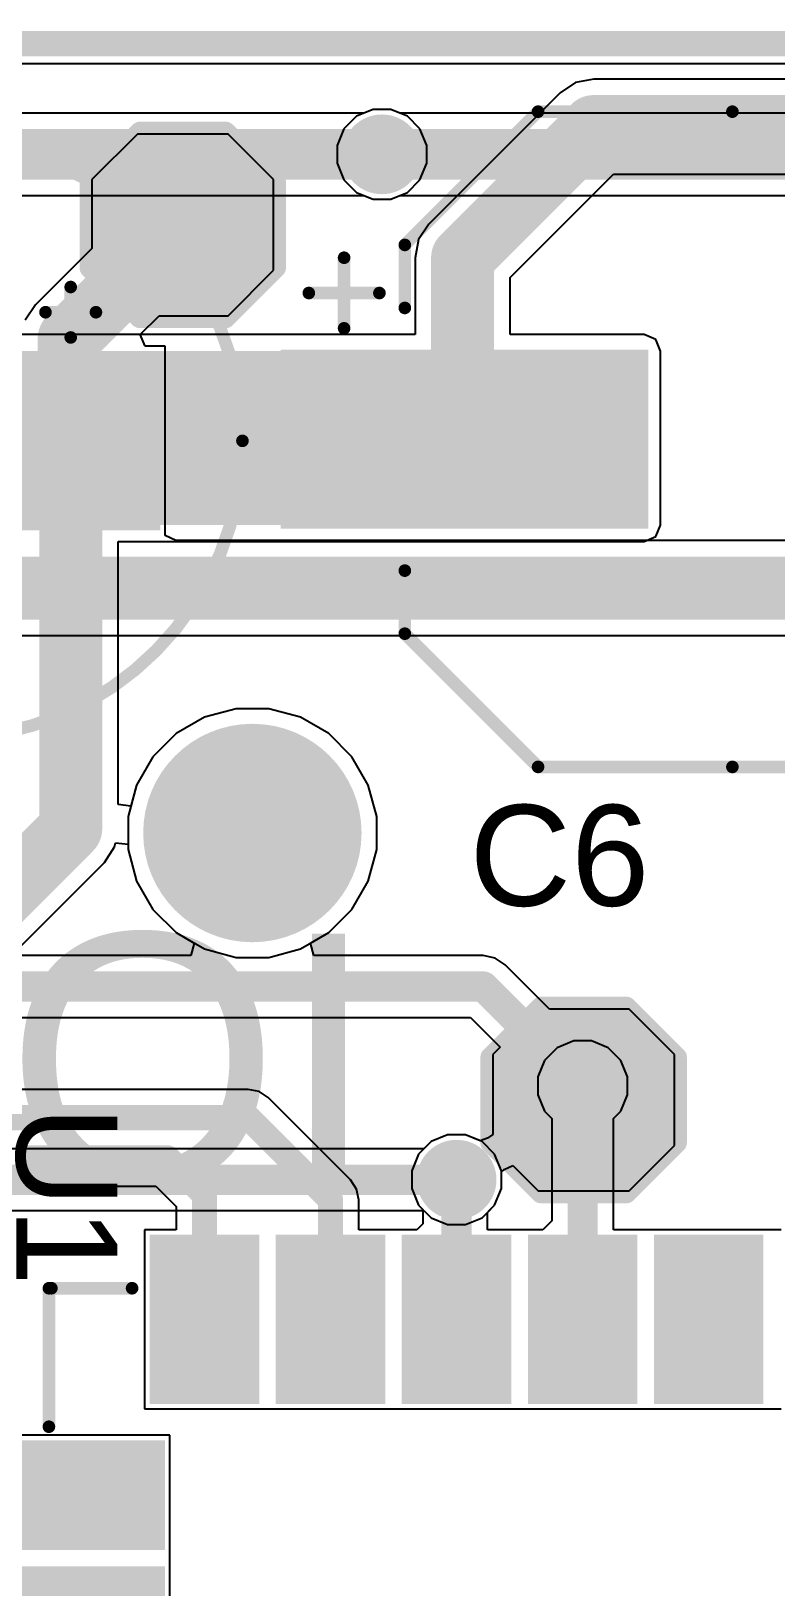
# Model space of a CAD drawing. Header units: millimetres. Extents: x -0.42 to 2.4, y -0.33 to 1.81.
# Drawn here: x 1.186 to 1.481, y 0.844 to 1.461 of the extents above; entities that cross this region are included whole.
import ezdxf

# ---------------------------------------------------------------- set-up
doc = ezdxf.new("R2010")
doc.units = ezdxf.units.MM
doc.header["$MEASUREMENT"] = 0
for name, color, linetype in [('BottomLayer', 5, 'Continuous'), ('BottomOverlay', 54, 'Continuous'), ('BottomPaste', 16, 'Continuous'), ('BottomSolder', 6, 'Continuous'), ('Mechanical2', 216, 'Continuous'), ('MultiLayer', 9, 'Continuous'), ('PadHoleLayer', 156, 'Continuous'), ('TopLayer', 1, 'Continuous'), ('TopOverlay', 2, 'Continuous'), ('TopPaste', 8, 'Continuous'), ('TopSolder', 216, 'Continuous'), ('ViaHoleLayer', 16, 'Continuous')]:
    doc.layers.add(name, color=color, linetype=linetype)
doc.styles.add('Arial', font='arial.ttf', dxfattribs={"height": 0.2})

# ---------------------------------------------------------------- blocks, each defined once
blk = doc.blocks.new('IR333_A_6')
at = {"layer": 'BottomLayer'}
blk.add_hatch(color=5, dxfattribs=at).paths.add_polyline_path([(-0.0815, 0.0315), (-0.0185, 0.0315), (-0.0185, -0.0315), (-0.0815, -0.0315)])
h = blk.add_hatch(color=5, dxfattribs=at)
edge = h.paths.add_edge_path()
edge.add_arc((0.05, 0), 0.0315, 0, 360)
at = {"layer": 'BottomSolder'}
blk.add_hatch(color=6, dxfattribs=at).paths.add_polyline_path([(-0.0855, 0.0355), (-0.0145, 0.0355), (-0.0145, -0.0355), (-0.0855, -0.0355)])
h = blk.add_hatch(color=6, dxfattribs=at)
edge = h.paths.add_edge_path()
edge.add_arc((0.05, 0), 0.0355, 0, 360)
at = {"layer": 'MultiLayer'}
blk.add_hatch(color=9, dxfattribs=at).paths.add_polyline_path([(-0.0815, 0.0315), (-0.0185, 0.0315), (-0.0185, -0.0315), (-0.0815, -0.0315)])
h = blk.add_hatch(color=9, dxfattribs=at)
edge = h.paths.add_edge_path()
edge.add_arc((0.05, 0), 0.0315, 0, 360)
at = {"layer": 'PadHoleLayer'}
h = blk.add_hatch(color=156, dxfattribs=at)
edge = h.paths.add_edge_path()
edge.add_arc((-0.05, 0), 0.01772, 0, 360)
h = blk.add_hatch(color=156, dxfattribs=at)
edge = h.paths.add_edge_path()
edge.add_arc((0.05, 0), 0.01772, 0, 360)
at = {"layer": 'TopLayer'}
blk.add_hatch(color=1, dxfattribs=at).paths.add_polyline_path([(-0.0815, 0.0315), (-0.0185, 0.0315), (-0.0185, -0.0315), (-0.0815, -0.0315)])
h = blk.add_hatch(color=1, dxfattribs=at)
edge = h.paths.add_edge_path()
edge.add_arc((0.05, 0), 0.0315, 0, 360)
at = {"layer": 'TopSolder'}
blk.add_hatch(color=216, dxfattribs=at).paths.add_polyline_path([(-0.0855, 0.0355), (-0.0145, 0.0355), (-0.0145, -0.0355), (-0.0855, -0.0355)])
h = blk.add_hatch(color=216, dxfattribs=at)
edge = h.paths.add_edge_path()
edge.add_arc((0.05, 0), 0.0355, 0, 360)
at = {"layer": 'TopOverlay', "const_width": 0.005}
for points in [[(-0.11811, 0, -0.73505), (0.09707, 0.06729)], [(0.09707, -0.06729, -0.73505), (-0.11811, 0)]]:
    blk.add_lwpolyline(points, format="xyb", dxfattribs=at)
for points in [[(0.09707, 0.06729), (0.09707, -0.06729)], [(-0.05, -0.041), (-0.05, -0.061)], [(0.06, -0.044), (0.04, -0.044)], [(-0.04, -0.051), (-0.06, -0.051)]]:
    blk.add_lwpolyline(points, dxfattribs=at)
at = {"layer": 'TopOverlay', "const_width": 0.0025}
for points in [[(0.09582, 0.06729, 1), (0.09832, 0.06729, 1)], [(0.09582, 0.06729, 1), (0.09832, 0.06729, 1)], [(-0.11936, 0, 1), (-0.11686, 0, 1)], [(-0.11936, 0, 1), (-0.11686, 0, 1)], [(-0.05125, -0.041, 1), (-0.04875, -0.041, 1)], [(0.03875, -0.044, 1), (0.04125, -0.044, 1)], [(0.05875, -0.044, 1), (0.06125, -0.044, 1)], [(-0.06125, -0.051, 1), (-0.05875, -0.051, 1)], [(-0.04125, -0.051, 1), (-0.03875, -0.051, 1)], [(-0.05125, -0.061, 1), (-0.04875, -0.061, 1)], [(0.09582, -0.06729, 1), (0.09832, -0.06729, 1)], [(0.09582, -0.06729, 1), (0.09832, -0.06729, 1)]]:
    blk.add_lwpolyline(points, format="xyb", close=True, dxfattribs=at)
blk = doc.blocks.new('41_SMD_M______19')
at = {"layer": 'TopLayer'}
for points in [[(-0.37402, -0.08268), (-0.31496, -0.08268), (-0.31496, -0.11811), (-0.37402, -0.11811)], [(-0.37402, -0.13268), (-0.31496, -0.13268), (-0.31496, -0.16811), (-0.37402, -0.16811)], [(-0.37402, -0.18268), (-0.31496, -0.18268), (-0.31496, -0.21811), (-0.37402, -0.21811)], [(-0.37402, -0.23268), (-0.31496, -0.23268), (-0.31496, -0.26811), (-0.37402, -0.26811)], [(-0.37402, -0.28268), (-0.31496, -0.28268), (-0.31496, -0.31811), (-0.37402, -0.31811)], [(-0.29252, -0.37913), (-0.29252, -0.32008), (-0.25709, -0.32008), (-0.25709, -0.37913)], [(-0.24252, -0.37913), (-0.24252, -0.32008), (-0.20709, -0.32008), (-0.20709, -0.37913)]]:
    blk.add_hatch(color=1, dxfattribs=at).paths.add_polyline_path(points)
at = {"layer": 'TopPaste'}
for points in [[(-0.37402, -0.08268), (-0.31496, -0.08268), (-0.31496, -0.11811), (-0.37402, -0.11811)], [(-0.37402, -0.13268), (-0.31496, -0.13268), (-0.31496, -0.16811), (-0.37402, -0.16811)], [(-0.37402, -0.18268), (-0.31496, -0.18268), (-0.31496, -0.21811), (-0.37402, -0.21811)], [(-0.37402, -0.23268), (-0.31496, -0.23268), (-0.31496, -0.26811), (-0.37402, -0.26811)], [(-0.37402, -0.28268), (-0.31496, -0.28268), (-0.31496, -0.31811), (-0.37402, -0.31811)], [(-0.29252, -0.37913), (-0.29252, -0.32008), (-0.25709, -0.32008), (-0.25709, -0.37913)], [(-0.24252, -0.37913), (-0.24252, -0.32008), (-0.20709, -0.32008), (-0.20709, -0.37913)]]:
    blk.add_hatch(color=8, dxfattribs=at).paths.add_polyline_path(points)
at = {"layer": 'TopSolder'}
for points in [[(-0.37802, -0.07868), (-0.31096, -0.07868), (-0.31096, -0.12211), (-0.37802, -0.12211)], [(-0.37802, -0.12868), (-0.31096, -0.12868), (-0.31096, -0.17211), (-0.37802, -0.17211)], [(-0.37802, -0.17868), (-0.31096, -0.17868), (-0.31096, -0.22211), (-0.37802, -0.22211)], [(-0.37802, -0.22868), (-0.31096, -0.22868), (-0.31096, -0.27211), (-0.37802, -0.27211)], [(-0.37802, -0.27868), (-0.31096, -0.27868), (-0.31096, -0.32211), (-0.37802, -0.32211)], [(-0.29652, -0.38313), (-0.29652, -0.31608), (-0.25309, -0.31608), (-0.25309, -0.38313)], [(-0.24652, -0.38313), (-0.24652, -0.31608), (-0.20309, -0.31608), (-0.20309, -0.38313)]]:
    blk.add_hatch(color=216, dxfattribs=at).paths.add_polyline_path(points)
at = {"layer": 'TopOverlay', "const_width": 0.005}
for points in [[(-0.35684, -0.36108), (-0.35684, -0.32908)], [(-0.30192, -0.36208), (-0.35684, -0.36208)]]:
    blk.add_lwpolyline(points, dxfattribs=at)
at = {"layer": 'TopOverlay', "const_width": 0.0025}
for points in [[(-0.35809, -0.32908, 1), (-0.35559, -0.32908, 1)], [(-0.35809, -0.36108, 1), (-0.35559, -0.36108, 1)], [(-0.35809, -0.36208, 1), (-0.35559, -0.36208, 1)], [(-0.30317, -0.36208, 1), (-0.30067, -0.36208, 1)]]:
    blk.add_lwpolyline(points, format="xyb", close=True, dxfattribs=at)
blk = doc.blocks.new('T__________B_33')
at = {"layer": 'BottomLayer'}
blk.add_hatch(color=5, dxfattribs=at).paths.add_polyline_path([(0.015, 0.03), (-0.015, 0.03), (-0.03, 0.015), (-0.03, -0.015), (-0.015, -0.03), (0.015, -0.03), (0.03, -0.015), (0.03, 0.015)])
at = {"layer": 'BottomPaste'}
blk.add_hatch(color=16, dxfattribs=at).paths.add_polyline_path([(0.015, 0.03), (-0.015, 0.03), (-0.03, 0.015), (-0.03, -0.015), (-0.015, -0.03), (0.015, -0.03), (0.03, -0.015), (0.03, 0.015)])
at = {"layer": 'BottomSolder'}
blk.add_hatch(color=6, dxfattribs=at).paths.add_polyline_path([(0.017, 0.034), (-0.017, 0.034), (-0.034, 0.017), (-0.034, -0.017), (-0.017, -0.034), (0.017, -0.034), (0.034, -0.017), (0.034, 0.017)])
at = {"layer": 'BottomOverlay', "const_width": 0.00787}
for points in [[(-0.017, 0.037), (-0.037, 0.017)], [(0.017, 0.037), (-0.017, 0.037)], [(0.017, 0.037), (-0.017, 0.037)], [(0.037, 0.017), (0.017, 0.037)], [(-0.037, 0.017), (-0.037, -0.017)], [(0.037, 0.017), (0.037, -0.017)], [(-0.017, -0.037), (-0.037, -0.017)], [(0.037, -0.017), (0.017, -0.037)], [(0.017, -0.037), (-0.017, -0.037)], [(0.017, -0.037), (-0.017, -0.037)]]:
    blk.add_lwpolyline(points, dxfattribs=at)
at = {"layer": 'BottomOverlay', "const_width": 0.00394}
for points in [[(-0.01897, 0.037, 1), (-0.01503, 0.037, 1)], [(-0.01897, 0.037, 1), (-0.01503, 0.037, 1)], [(-0.01897, 0.037, 1), (-0.01503, 0.037, 1)], [(0.01503, 0.037, 1), (0.01897, 0.037, 1)], [(0.01503, 0.037, 1), (0.01897, 0.037, 1)], [(0.01503, 0.037, 1), (0.01897, 0.037, 1)], [(-0.03897, 0.017, 1), (-0.03503, 0.017, 1)], [(-0.03897, 0.017, 1), (-0.03503, 0.017, 1)], [(0.03503, 0.017, 1), (0.03897, 0.017, 1)], [(0.03503, 0.017, 1), (0.03897, 0.017, 1)], [(-0.03897, -0.017, 1), (-0.03503, -0.017, 1)], [(-0.03897, -0.017, 1), (-0.03503, -0.017, 1)], [(0.03503, -0.017, 1), (0.03897, -0.017, 1)], [(0.03503, -0.017, 1), (0.03897, -0.017, 1)], [(-0.01897, -0.037, 1), (-0.01503, -0.037, 1)], [(-0.01897, -0.037, 1), (-0.01503, -0.037, 1)], [(-0.01897, -0.037, 1), (-0.01503, -0.037, 1)], [(0.01503, -0.037, 1), (0.01897, -0.037, 1)], [(0.01503, -0.037, 1), (0.01897, -0.037, 1)], [(0.01503, -0.037, 1), (0.01897, -0.037, 1)]]:
    blk.add_lwpolyline(points, format="xyb", close=True, dxfattribs=at)
blk = doc.blocks.new('T__________B_34')
at = {"layer": 'BottomLayer'}
blk.add_hatch(color=5, dxfattribs=at).paths.add_polyline_path([(0.015, 0.03), (-0.015, 0.03), (-0.03, 0.015), (-0.03, -0.015), (-0.015, -0.03), (0.015, -0.03), (0.03, -0.015), (0.03, 0.015)])
at = {"layer": 'BottomPaste'}
blk.add_hatch(color=16, dxfattribs=at).paths.add_polyline_path([(0.015, 0.03), (-0.015, 0.03), (-0.03, 0.015), (-0.03, -0.015), (-0.015, -0.03), (0.015, -0.03), (0.03, -0.015), (0.03, 0.015)])
at = {"layer": 'BottomSolder'}
blk.add_hatch(color=6, dxfattribs=at).paths.add_polyline_path([(0.017, 0.034), (-0.017, 0.034), (-0.034, 0.017), (-0.034, -0.017), (-0.017, -0.034), (0.017, -0.034), (0.034, -0.017), (0.034, 0.017)])
at = {"layer": 'BottomOverlay', "const_width": 0.00787}
for points in [[(-0.017, 0.037), (-0.037, 0.017)], [(0.017, 0.037), (-0.017, 0.037)], [(0.017, 0.037), (-0.017, 0.037)], [(0.037, 0.017), (0.017, 0.037)], [(-0.037, 0.017), (-0.037, -0.017)], [(0.037, 0.017), (0.037, -0.017)], [(-0.017, -0.037), (-0.037, -0.017)], [(0.037, -0.017), (0.017, -0.037)], [(0.017, -0.037), (-0.017, -0.037)], [(0.017, -0.037), (-0.017, -0.037)]]:
    blk.add_lwpolyline(points, dxfattribs=at)
at = {"layer": 'BottomOverlay', "const_width": 0.00394}
for points in [[(-0.01897, 0.037, 1), (-0.01503, 0.037, 1)], [(-0.01897, 0.037, 1), (-0.01503, 0.037, 1)], [(-0.01897, 0.037, 1), (-0.01503, 0.037, 1)], [(0.01503, 0.037, 1), (0.01897, 0.037, 1)], [(0.01503, 0.037, 1), (0.01897, 0.037, 1)], [(0.01503, 0.037, 1), (0.01897, 0.037, 1)], [(-0.03897, 0.017, 1), (-0.03503, 0.017, 1)], [(-0.03897, 0.017, 1), (-0.03503, 0.017, 1)], [(0.03503, 0.017, 1), (0.03897, 0.017, 1)], [(0.03503, 0.017, 1), (0.03897, 0.017, 1)], [(-0.03897, -0.017, 1), (-0.03503, -0.017, 1)], [(-0.03897, -0.017, 1), (-0.03503, -0.017, 1)], [(0.03503, -0.017, 1), (0.03897, -0.017, 1)], [(0.03503, -0.017, 1), (0.03897, -0.017, 1)], [(-0.01897, -0.037, 1), (-0.01503, -0.037, 1)], [(-0.01897, -0.037, 1), (-0.01503, -0.037, 1)], [(-0.01897, -0.037, 1), (-0.01503, -0.037, 1)], [(0.01503, -0.037, 1), (0.01897, -0.037, 1)], [(0.01503, -0.037, 1), (0.01897, -0.037, 1)], [(0.01503, -0.037, 1), (0.01897, -0.037, 1)]]:
    blk.add_lwpolyline(points, format="xyb", close=True, dxfattribs=at)
blk = doc.blocks.new('RT1A221M0605_44')
at = {"layer": 'TopLayer'}
for points in [[(-0.1752, 0.0315), (-0.0374, 0.0315), (-0.0374, -0.0315), (-0.1752, -0.0315)], [(0.0374, 0.0315), (0.1752, 0.0315), (0.1752, -0.0315), (0.0374, -0.0315)]]:
    blk.add_hatch(color=1, dxfattribs=at).paths.add_polyline_path(points)
at = {"layer": 'TopPaste'}
for points in [[(-0.1752, 0.0315), (-0.0374, 0.0315), (-0.0374, -0.0315), (-0.1752, -0.0315)], [(0.0374, 0.0315), (0.1752, 0.0315), (0.1752, -0.0315), (0.0374, -0.0315)]]:
    blk.add_hatch(color=8, dxfattribs=at).paths.add_polyline_path(points)
at = {"layer": 'TopSolder'}
for points in [[(-0.1792, 0.0355), (-0.0334, 0.0355), (-0.0334, -0.0355), (-0.1792, -0.0355)], [(0.0334, 0.0355), (0.1792, 0.0355), (0.1792, -0.0355), (0.0334, -0.0355)]]:
    blk.add_hatch(color=216, dxfattribs=at).paths.add_polyline_path(points)
at = {"layer": 'TopOverlay', "const_width": 0.005}
for points in [[(-0.12992, 0.07708), (-0.07708, 0.12992)], [(-0.07708, 0.12992), (0, 0.12992)], [(0, 0.12992), (0.12992, 0.12992)], [(0.12992, 0.05508), (0.12992, 0.12992)], [(-0.154, 0.044), (-0.154, 0.072)], [(-0.12992, 0.05208), (-0.12992, 0.07708)], [(-0.168, 0.058), (-0.14, 0.058)], [(-0.12992, -0.07708), (-0.12992, -0.05208)], [(0.12992, -0.12992), (0.12992, -0.05508)], [(-0.12992, -0.07708), (-0.07708, -0.12992)], [(-0.07708, -0.12992), (0, -0.12992)], [(0, -0.12992), (0.12992, -0.12992)]]:
    blk.add_lwpolyline(points, dxfattribs=at)
at = {"layer": 'TopOverlay', "const_width": 0.0025}
for points in [[(-0.07833, 0.12992, 1), (-0.07583, 0.12992, 1)], [(-0.07833, 0.12992, 1), (-0.07583, 0.12992, 1)], [(-0.00125, 0.12992, 1), (0.00125, 0.12992, 1)], [(-0.00125, 0.12992, 1), (0.00125, 0.12992, 1)], [(0.12867, 0.12992, 1), (0.13117, 0.12992, 1)], [(0.12867, 0.12992, 1), (0.13117, 0.12992, 1)], [(-0.15525, 0.072, 1), (-0.15275, 0.072, 1)], [(-0.13117, 0.07708, 1), (-0.12867, 0.07708, 1)], [(-0.13117, 0.07708, 1), (-0.12867, 0.07708, 1)], [(-0.16925, 0.058, 1), (-0.16675, 0.058, 1)], [(-0.14125, 0.058, 1), (-0.13875, 0.058, 1)], [(0.12867, 0.05508, 1), (0.13117, 0.05508, 1)], [(-0.13117, 0.05208, 1), (-0.12867, 0.05208, 1)], [(-0.15525, 0.044, 1), (-0.15275, 0.044, 1)], [(-0.13117, -0.05208, 1), (-0.12867, -0.05208, 1)], [(0.12867, -0.05508, 1), (0.13117, -0.05508, 1)], [(-0.13117, -0.07708, 1), (-0.12867, -0.07708, 1)], [(-0.13117, -0.07708, 1), (-0.12867, -0.07708, 1)], [(-0.07833, -0.12992, 1), (-0.07583, -0.12992, 1)], [(-0.07833, -0.12992, 1), (-0.07583, -0.12992, 1)], [(-0.00125, -0.12992, 1), (0.00125, -0.12992, 1)], [(-0.00125, -0.12992, 1), (0.00125, -0.12992, 1)], [(0.12867, -0.12992, 1), (0.13117, -0.12992, 1)], [(0.12867, -0.12992, 1), (0.13117, -0.12992, 1)]]:
    blk.add_lwpolyline(points, format="xyb", close=True, dxfattribs=at)

msp = doc.modelspace()

# ---------------------------------------------------------------- hatches: boundary and pattern name
at = {"layer": 'BottomLayer'}
h = msp.add_hatch(color=5, dxfattribs=at)
edge = h.paths.add_edge_path()
edge.add_arc((1.325, 1.412), 0.01181, 0, 360)
h = msp.add_hatch(color=5, dxfattribs=at)
edge = h.paths.add_edge_path()
edge.add_arc((1.40461, 1.04261), 0.01181, 0, 360)
h = msp.add_hatch(color=5, dxfattribs=at)
edge = h.paths.add_edge_path()
edge.add_arc((1.35461, 1.00539), 0.01181, 0, 360)
at = {"layer": 'BottomSolder'}
h = msp.add_hatch(color=6, dxfattribs=at)
edge = h.paths.add_edge_path()
edge.add_arc((1.325, 1.412), 0.01581, 0, 360)
h = msp.add_hatch(color=6, dxfattribs=at)
edge = h.paths.add_edge_path()
edge.add_arc((1.27362, 1.14287), 0.004, 0, 360)
h = msp.add_hatch(color=6, dxfattribs=at)
edge = h.paths.add_edge_path()
edge.add_arc((1.40461, 1.04261), 0.01581, 0, 360)
h = msp.add_hatch(color=6, dxfattribs=at)
edge = h.paths.add_edge_path()
edge.add_arc((1.35461, 1.00539), 0.01581, 0, 360)
at = {"layer": 'PadHoleLayer'}
h = msp.add_hatch(color=156, dxfattribs=at)
edge = h.paths.add_edge_path()
edge.add_arc((1.27362, 1.14287), 0.04331, 0, 360)
at = {"layer": 'TopLayer'}
h = msp.add_hatch(color=1, dxfattribs=at)
edge = h.paths.add_edge_path()
edge.add_arc((1.325, 1.412), 0.01181, 0, 360)
msp.add_hatch(color=1, dxfattribs=at).paths.add_polyline_path([(1.17, 1.265), (1.429, 1.265), (1.429, 1.334), (1.17, 1.334)])
h = msp.add_hatch(color=1, dxfattribs=at)
edge = h.paths.add_edge_path()
edge.add_arc((1.40461, 1.04261), 0.01181, 0, 360)
h = msp.add_hatch(color=1, dxfattribs=at)
edge = h.paths.add_edge_path()
edge.add_arc((1.35461, 1.00539), 0.01181, 0, 360)
at = {"layer": 'TopSolder'}
h = msp.add_hatch(color=216, dxfattribs=at)
edge = h.paths.add_edge_path()
edge.add_arc((1.325, 1.412), 0.01581, 0, 360)
h = msp.add_hatch(color=216, dxfattribs=at)
edge = h.paths.add_edge_path()
edge.add_arc((1.27362, 1.14287), 0.004, 0, 360)
h = msp.add_hatch(color=216, dxfattribs=at)
edge = h.paths.add_edge_path()
edge.add_arc((1.40461, 1.04261), 0.01581, 0, 360)
h = msp.add_hatch(color=216, dxfattribs=at)
edge = h.paths.add_edge_path()
edge.add_arc((1.35461, 1.00539), 0.01581, 0, 360)
at = {"layer": 'ViaHoleLayer'}
h = msp.add_hatch(color=16, dxfattribs=at)
edge = h.paths.add_edge_path()
edge.add_arc((1.325, 1.412), 0.00591, 0, 360)
h = msp.add_hatch(color=16, dxfattribs=at)
edge = h.paths.add_edge_path()
edge.add_arc((1.40461, 1.04261), 0.00591, 0, 360)
h = msp.add_hatch(color=16, dxfattribs=at)
edge = h.paths.add_edge_path()
edge.add_arc((1.35461, 1.00539), 0.00591, 0, 360)

# ---------------------------------------------------------------- linework, layer by layer
at = {"layer": 'BottomLayer'}
for p, q in [((1.02885, 1.448), (1.95, 1.448)), ((1.31491, 1.4271), (1.3099, 1.42209)), ((1.32146, 1.42981), (1.31491, 1.4271)), ((1.32854, 1.42981), (1.32146, 1.42981)), ((1.33216, 1.42831), (1.32854, 1.42981)), ((1.557, 1.42831), (1.33216, 1.42831)), ((1.228, 1.42), (1.21, 1.402)), ((1.264, 1.42), (1.228, 1.42)), ((1.282, 1.402), (1.264, 1.42)), ((1.3099, 1.42209), (1.30719, 1.41554)), ((1.30719, 1.41554), (1.30719, 1.40846)), ((1.30719, 1.40846), (1.3099, 1.40191)), ((1.21, 1.402), (1.21, 1.37468)), ((1.282, 1.366), (1.282, 1.402)), ((1.3099, 1.40191), (1.31491, 1.3969)), ((1.31491, 1.3969), (1.32146, 1.39419)), ((1.32854, 1.39419), (1.33216, 1.39569)), ((1.33216, 1.39569), (1.55024, 1.39569)), ((1.32146, 1.39419), (1.32854, 1.39419)), ((1.21, 1.37468), (1.18766, 1.35234)), ((1.264, 1.348), (1.282, 1.366)), ((1.18766, 1.35234), (1.18357, 1.34622)), ((1.22917, 1.34049), (1.23668, 1.348)), ((1.23668, 1.348), (1.264, 1.348)), ((1.23108, 1.33587), (1.22917, 1.34049)), ((1.23907, 1.33587), (1.23108, 1.33587)), ((1.23907, 1.26386), (1.23907, 1.33587)), ((1.23907, 1.26088), (1.23907, 1.26386)), ((1.24323, 1.25886), (1.23907, 1.26088)), ((1.52536, 1.25886), (1.24323, 1.25886)), ((0.68581, 1.22114), (1.51754, 1.22114)), ((1.26713, 1.19217), (1.25459, 1.18881)), ((1.28011, 1.19217), (1.26713, 1.19217)), ((1.29265, 1.18881), (1.28011, 1.19217)), ((1.25459, 1.18881), (1.24335, 1.18232)), ((1.3039, 1.18232), (1.29265, 1.18881)), ((1.24335, 1.18232), (1.23417, 1.17314)), ((1.31308, 1.17314), (1.3039, 1.18232)), ((1.23417, 1.17314), (1.22768, 1.1619)), ((1.31957, 1.1619), (1.31308, 1.17314)), ((1.22768, 1.1619), (1.22431, 1.14936)), ((1.32293, 1.14936), (1.31957, 1.1619)), ((1.22431, 1.14936), (1.22431, 1.13637)), ((1.32293, 1.13637), (1.32293, 1.14936)), ((1.22431, 1.13637), (1.22768, 1.12383)), ((1.31957, 1.12383), (1.32293, 1.13637)), ((1.22768, 1.12383), (1.23417, 1.11259)), ((1.31308, 1.11259), (1.31957, 1.12383)), ((1.23417, 1.11259), (1.24335, 1.10341)), ((1.3039, 1.10341), (1.31308, 1.11259)), ((1.24335, 1.10341), (1.25058, 1.09924)), ((1.25058, 1.09924), (1.24924, 1.09424)), ((1.29666, 1.09924), (1.3039, 1.10341)), ((1.298, 1.09424), (1.29666, 1.09924)), ((1.24924, 1.09424), (0.85795, 1.09424)), ((1.36521, 1.09424), (1.298, 1.09424)), ((1.36989, 1.0933), (1.36521, 1.09424)), ((1.37386, 1.09065), (1.36989, 1.0933)), ((1.39152, 1.073), (1.37386, 1.09065)), ((0.85795, 1.06976), (1.36014, 1.06976)), ((1.36014, 1.06976), (1.37195, 1.05795)), ((1.423, 1.073), (1.39152, 1.073)), ((1.441, 1.055), (1.423, 1.073)), ((1.37195, 1.05795), (1.369, 1.055)), ((1.369, 1.055), (1.369, 1.02326)), ((1.441, 1.019), (1.441, 1.055)), ((1.34452, 1.02049), (1.34165, 1.01763)), ((1.35106, 1.0232), (1.34452, 1.02049)), ((1.35815, 1.0232), (1.35106, 1.0232)), ((1.364, 1.02078), (1.35815, 1.0232)), ((1.36689, 1.0219), (1.364, 1.02078)), ((1.369, 1.02326), (1.36689, 1.0219)), ((1.423, 1.001), (1.441, 1.019)), ((1.34165, 1.01763), (0.76256, 1.01763)), ((1.37242, 1.00851), (1.37354, 1.00946)), ((1.37242, 1.00185), (1.37242, 1.00851)), ((1.37354, 1.00946), (1.37696, 1.01104)), ((1.37696, 1.01104), (1.387, 1.001)), ((1.36971, 0.9953), (1.37242, 1.00185)), ((1.387, 1.001), (1.423, 1.001)), ((1.3647, 0.99029), (1.36971, 0.9953)), ((0.76763, 0.99316), (1.34165, 0.99316)), ((1.34165, 0.99316), (1.34452, 0.99029)), ((1.34452, 0.99029), (1.35106, 0.98758)), ((1.35106, 0.98758), (1.35815, 0.98758)), ((1.35815, 0.98758), (1.3647, 0.99029))]:
    msp.add_line(p, q, dxfattribs=at)
for points, const_width in [([(1.325, 1.412), (1.557, 1.412)], 0.02), ([(1.201, 1.339), (1.246, 1.384)], 0.025), ([(1.246, 1.384), (1.246, 1.384)], 0.025), ([(1.201, 1.29895), (1.201, 1.339)], 0.025), ([(1.20157, 1.29838), (1.21412, 1.31093)], 0.025), ([(1.201, 1.29895), (1.20157, 1.29838)], 0.025), ([(0.81, 1.24), (1.52536, 1.24)], 0.025), ([(0.845, 1.082), (1.36521, 1.082)], 0.012), ([(1.36521, 1.082), (1.40461, 1.04261)], 0.012), ([(0.76256, 1.00539), (1.35461, 1.00539)], 0.012)]:
    msp.add_lwpolyline(points, dxfattribs=dict(at, const_width=const_width))
for points, const_width in [([(1.32, 1.412, 1), (1.33, 1.412, 1)], 0.01), ([(1.23975, 1.384, 1), (1.25225, 1.384, 1)], 0.0125), ([(1.23975, 1.384, 1), (1.25225, 1.384, 1)], 0.0125), ([(1.23975, 1.384, 1), (1.25225, 1.384, 1)], 0.0125), ([(1.19475, 1.339, 1), (1.20725, 1.339, 1)], 0.0125), ([(1.19475, 1.339, 1), (1.20725, 1.339, 1)], 0.0125), ([(1.20787, 1.31093, 1), (1.22037, 1.31093, 1)], 0.0125), ([(1.19475, 1.29895, 1), (1.20725, 1.29895, 1)], 0.0125), ([(1.19475, 1.29895, 1), (1.20725, 1.29895, 1)], 0.0125), ([(1.19532, 1.29838, 1), (1.20782, 1.29838, 1)], 0.0125), ([(1.19532, 1.29838, 1), (1.20782, 1.29838, 1)], 0.0125), ([(1.36221, 1.082, 1), (1.36821, 1.082, 1)], 0.006), ([(1.36221, 1.082, 1), (1.36821, 1.082, 1)], 0.006), ([(1.40161, 1.04261, 1), (1.40761, 1.04261, 1)], 0.006), ([(1.35161, 1.00539, 1), (1.35761, 1.00539, 1)], 0.006)]:
    msp.add_lwpolyline(points, format="xyb", close=True, dxfattribs=dict(at, const_width=const_width))
at = {"layer": 'Mechanical2', "const_width": 0.01}
msp.add_lwpolyline([(0.3248, 1.45586), (1.95866, 1.45586)], dxfattribs=at)
at = {"layer": 'TopLayer'}
for p, q in [((0.99754, 1.448), (1.95, 1.448)), ((1.40178, 1.44043), (1.39566, 1.43634)), ((1.409, 1.44186), (1.40178, 1.44043)), ((1.6868, 1.44186), (1.409, 1.44186)), ((1.39566, 1.43634), (1.34366, 1.38434)), ((1.31784, 1.42831), (1.088, 1.42831)), ((1.32146, 1.42981), (1.31784, 1.42831)), ((1.32854, 1.42981), (1.32146, 1.42981)), ((1.33509, 1.4271), (1.32854, 1.42981)), ((1.3401, 1.42209), (1.33509, 1.4271)), ((1.34281, 1.41554), (1.3401, 1.42209)), ((1.34281, 1.40846), (1.34281, 1.41554)), ((1.3401, 1.40191), (1.34281, 1.40846)), ((1.33509, 1.3969), (1.3401, 1.40191)), ((1.37586, 1.36319), (1.41681, 1.40414)), ((1.41681, 1.40414), (1.67898, 1.40414)), ((1.09476, 1.39569), (1.31784, 1.39569)), ((1.31784, 1.39569), (1.32146, 1.39419)), ((1.32854, 1.39419), (1.33509, 1.3969)), ((1.32146, 1.39419), (1.32854, 1.39419)), ((1.34366, 1.38434), (1.33957, 1.37822)), ((1.33957, 1.37822), (1.33814, 1.371)), ((1.33814, 1.371), (1.33814, 1.34049)), ((1.37586, 1.34049), (1.37586, 1.36319)), ((1.33814, 1.34049), (1.17, 1.34049)), ((1.429, 1.34049), (1.37586, 1.34049)), ((1.43359, 1.33859), (1.429, 1.34049)), ((1.43549, 1.334), (1.43359, 1.33859)), ((1.43549, 1.265), (1.43549, 1.334)), ((1.43359, 1.26041), (1.43549, 1.265)), ((1.429, 1.25851), (1.43359, 1.26041)), ((1.22044, 1.1542), (1.22044, 1.25851)), ((1.22044, 1.25851), (1.429, 1.25851)), ((1.26713, 1.19217), (1.25459, 1.18881)), ((1.28011, 1.19217), (1.26713, 1.19217)), ((1.29265, 1.18881), (1.28011, 1.19217)), ((1.25459, 1.18881), (1.24335, 1.18232)), ((1.3039, 1.18232), (1.29265, 1.18881)), ((1.24335, 1.18232), (1.23417, 1.17314)), ((1.31308, 1.17314), (1.3039, 1.18232)), ((1.23417, 1.17314), (1.22768, 1.1619)), ((1.31957, 1.1619), (1.31308, 1.17314)), ((1.22768, 1.1619), (1.22544, 1.15355)), ((1.32293, 1.14936), (1.31957, 1.1619)), ((1.22544, 1.15355), (1.22044, 1.1542)), ((1.32293, 1.13637), (1.32293, 1.14936)), ((1.21491, 1.13124), (1.219, 1.13736)), ((1.219, 1.13736), (1.21931, 1.13893)), ((1.21931, 1.13893), (1.22431, 1.13844)), ((1.22431, 1.13844), (1.22431, 1.13637)), ((1.22431, 1.13637), (1.22768, 1.12383)), ((1.31957, 1.12383), (1.32293, 1.13637)), ((1.12986, 1.04619), (1.21491, 1.13124)), ((1.22768, 1.12383), (1.23417, 1.11259)), ((1.31308, 1.11259), (1.31957, 1.12383)), ((1.23417, 1.11259), (1.24335, 1.10341)), ((1.3039, 1.10341), (1.31308, 1.11259)), ((1.24335, 1.10341), (1.25459, 1.09692)), ((1.29265, 1.09692), (1.3039, 1.10341)), ((1.25459, 1.09692), (1.26713, 1.09356)), ((1.26713, 1.09356), (1.28011, 1.09356)), ((1.28011, 1.09356), (1.29265, 1.09692)), ((1.39452, 1.05771), (1.38951, 1.0527)), ((1.40106, 1.06042), (1.39452, 1.05771)), ((1.40815, 1.06042), (1.40106, 1.06042)), ((1.4147, 1.05771), (1.40815, 1.06042)), ((1.41971, 1.0527), (1.4147, 1.05771)), ((1.38951, 1.0527), (1.3868, 1.04615)), ((1.42242, 1.04615), (1.41971, 1.0527)), ((1.3868, 1.04615), (1.3868, 1.03906)), ((1.42242, 1.03906), (1.42242, 1.04615)), ((1.272, 1.04122), (1.173, 1.04122)), ((1.27629, 1.04036), (1.272, 1.04122)), ((1.272, 1.04122), (1.272, 1.04122)), ((1.27993, 1.03793), (1.27629, 1.04036)), ((1.31254, 1.00532), (1.27993, 1.03793)), ((1.3868, 1.03906), (1.38951, 1.03252)), ((1.41971, 1.03252), (1.42242, 1.03906)), ((1.38951, 1.03252), (1.39237, 1.02965)), ((1.41684, 1.02965), (1.41971, 1.03252)), ((1.39237, 1.02965), (1.39237, 0.98906)), ((1.41684, 0.98553), (1.41684, 1.02965)), ((1.34452, 1.02049), (1.33951, 1.01548)), ((1.35106, 1.0232), (1.34452, 1.02049)), ((1.35815, 1.0232), (1.35106, 1.0232)), ((1.3647, 1.02049), (1.35815, 1.0232)), ((1.36971, 1.01548), (1.3647, 1.02049)), ((1.33951, 1.01548), (1.3368, 1.00894)), ((1.37242, 1.00894), (1.36971, 1.01548)), ((1.3368, 1.00894), (1.3368, 1.00185)), ((1.37242, 1.00185), (1.37242, 1.00894)), ((1.18427, 1.00278), (1.23535, 1.00278)), ((1.23535, 1.00278), (1.24339, 0.99475)), ((1.31497, 1.00169), (1.31254, 1.00532)), ((1.31254, 1.00532), (1.31254, 1.00532)), ((1.31582, 0.99739), (1.31497, 1.00169)), ((1.3368, 1.00185), (1.33951, 0.9953)), ((1.36971, 0.9953), (1.37242, 1.00185)), ((1.24339, 0.99475), (1.24339, 0.98553)), ((1.31582, 0.98553), (1.31582, 0.99739)), ((1.31582, 0.99739), (1.31582, 0.99739)), ((1.33951, 0.9953), (1.34122, 0.99359)), ((1.34122, 0.99359), (1.34122, 0.98792)), ((1.36684, 0.99244), (1.36971, 0.9953)), ((1.34122, 0.98792), (1.33884, 0.98553)), ((1.36684, 0.98553), (1.36684, 0.99244)), ((1.39237, 0.98906), (1.38884, 0.98553)), ((1.24339, 0.98553), (1.23089, 0.98553)), ((1.23089, 0.98553), (1.23089, 0.91447)), ((1.32589, 0.98553), (1.31582, 0.98553)), ((1.32961, 0.98553), (1.32589, 0.98553)), ((1.33884, 0.98553), (1.32961, 0.98553)), ((1.37589, 0.98553), (1.36684, 0.98553)), ((1.37961, 0.98553), (1.37589, 0.98553)), ((1.38884, 0.98553), (1.37961, 0.98553)), ((1.42589, 0.98553), (1.41684, 0.98553)), ((1.42961, 0.98553), (1.42589, 0.98553)), ((1.43332, 0.98553), (1.42961, 0.98553)), ((1.47589, 0.98553), (1.43332, 0.98553)), ((1.47961, 0.98553), (1.47589, 0.98553)), ((1.48332, 0.98553), (1.47961, 0.98553)), ((1.23089, 0.91447), (1.27832, 0.91447)), ((1.27832, 0.91447), (1.27832, 0.91447)), ((1.27832, 0.91447), (1.28089, 0.91447)), ((1.28089, 0.91447), (1.28089, 0.91447)), ((1.28089, 0.91447), (1.32589, 0.91447)), ((1.32589, 0.91447), (1.32961, 0.91447)), ((1.32961, 0.91447), (1.33332, 0.91447)), ((1.33332, 0.91447), (1.37589, 0.91447)), ((1.37589, 0.91447), (1.37961, 0.91447)), ((1.37961, 0.91447), (1.38332, 0.91447)), ((1.38332, 0.91447), (1.42589, 0.91447)), ((1.42589, 0.91447), (1.42961, 0.91447)), ((1.42961, 0.91447), (1.43332, 0.91447)), ((1.43332, 0.91447), (1.47589, 0.91447)), ((1.47589, 0.91447), (1.47961, 0.91447)), ((1.47961, 0.91447), (1.48332, 0.91447)), ((1.24092, 0.90403), (1.17322, 0.90403)), ((1.24092, 0.85903), (1.24092, 0.90403)), ((1.24092, 0.85531), (1.24092, 0.85903)), ((1.24092, 0.8516), (1.24092, 0.85531)), ((1.24092, 0.80903), (1.24092, 0.8516))]:
    msp.add_line(p, q, dxfattribs=at)
for points, const_width in [([(1.357, 1.371), (1.409, 1.423)], 0.025), ([(1.409, 1.423), (1.6868, 1.423)], 0.025), ([(1.088, 1.412), (1.325, 1.412)], 0.02), ([(1.357, 1.2997), (1.357, 1.371)], 0.025), ([(1.20157, 1.14457), (1.20157, 1.29838)], 0.025), ([(1.357, 1.2997), (1.3577, 1.299)], 0.025), ([(1.111, 1.054), (1.20157, 1.14457)], 0.025), ([(1.40461, 0.95), (1.40461, 1.04261)], 0.012), ([(1.173, 1.03), (1.272, 1.03)], 0.01), ([(1.272, 1.03), (1.30461, 0.99739)], 0.01), ([(1.17963, 1.014), (1.24, 1.014)], 0.01), ([(1.24, 1.014), (1.25461, 0.99939)], 0.01), ([(1.35461, 0.95), (1.35461, 1.00539)], 0.012), ([(1.25461, 0.95), (1.25461, 0.99939)], 0.01), ([(1.30461, 0.95), (1.30461, 0.99739)], 0.01)]:
    msp.add_lwpolyline(points, dxfattribs=dict(at, const_width=const_width))
for points, const_width in [([(1.40275, 1.423, 1), (1.41525, 1.423, 1)], 0.0125), ([(1.40275, 1.423, 1), (1.41525, 1.423, 1)], 0.0125), ([(1.32, 1.412, 1), (1.33, 1.412, 1)], 0.01), ([(1.35075, 1.371, 1), (1.36325, 1.371, 1)], 0.0125), ([(1.35075, 1.371, 1), (1.36325, 1.371, 1)], 0.0125), ([(1.19532, 1.29838, 1), (1.20782, 1.29838, 1)], 0.0125), ([(1.35075, 1.2997, 1), (1.36325, 1.2997, 1)], 0.0125), ([(1.35075, 1.2997, 1), (1.36325, 1.2997, 1)], 0.0125), ([(1.35145, 1.299, 1), (1.36395, 1.299, 1)], 0.0125), ([(1.19532, 1.14457, 1), (1.20782, 1.14457, 1)], 0.0125), ([(1.19532, 1.14457, 1), (1.20782, 1.14457, 1)], 0.0125), ([(1.40161, 1.04261, 1), (1.40761, 1.04261, 1)], 0.006), ([(1.2695, 1.03, 1), (1.2745, 1.03, 1)], 0.005), ([(1.2695, 1.03, 1), (1.2745, 1.03, 1)], 0.005), ([(1.2375, 1.014, 1), (1.2425, 1.014, 1)], 0.005), ([(1.2375, 1.014, 1), (1.2425, 1.014, 1)], 0.005), ([(1.35161, 1.00539, 1), (1.35761, 1.00539, 1)], 0.006), ([(1.25211, 0.99939, 1), (1.25711, 0.99939, 1)], 0.005), ([(1.25211, 0.99939, 1), (1.25711, 0.99939, 1)], 0.005), ([(1.30211, 0.99739, 1), (1.30711, 0.99739, 1)], 0.005), ([(1.30211, 0.99739, 1), (1.30711, 0.99739, 1)], 0.005), ([(1.25211, 0.95, 1), (1.25711, 0.95, 1)], 0.005), ([(1.30211, 0.95, 1), (1.30711, 0.95, 1)], 0.005), ([(1.35161, 0.95, 1), (1.35761, 0.95, 1)], 0.006), ([(1.40161, 0.95, 1), (1.40761, 0.95, 1)], 0.006)]:
    msp.add_lwpolyline(points, format="xyb", close=True, dxfattribs=dict(at, const_width=const_width))

# ---------------------------------------------------------------- block references
msp.add_blockref('RT1A221M0605_44', (1.464, 1.299))
for name, p, rotation in [('IR333_A_6', (1.15157, 1.29838), 180), ('T__________B_34', (1.246, 1.384), 180), ('T__________B_33', (1.405, 1.037), 180), ('41_SMD_M______19', (1.555, 0.60551), 270)]:
    msp.add_blockref(name, p, dxfattribs=dict(rotation=rotation))

# ---------------------------------------------------------------- texts
at = {"layer": 'BottomOverlay', "style": 'Arial', "text_generation_flag": 2}
msp.add_text(' IO18', height=0.1, rotation=360, dxfattribs=at).set_placement((1.362, 1.00296))
at = {"layer": 'TopOverlay', "style": 'Arial'}
msp.add_text('C6', height=0.04, dxfattribs=at).set_placement((1.35968, 1.11401))
msp.add_text('U1', height=0.04, rotation=270, dxfattribs=at).set_placement((1.18001, 1.03466))

doc.saveas('drawing.dxf')
